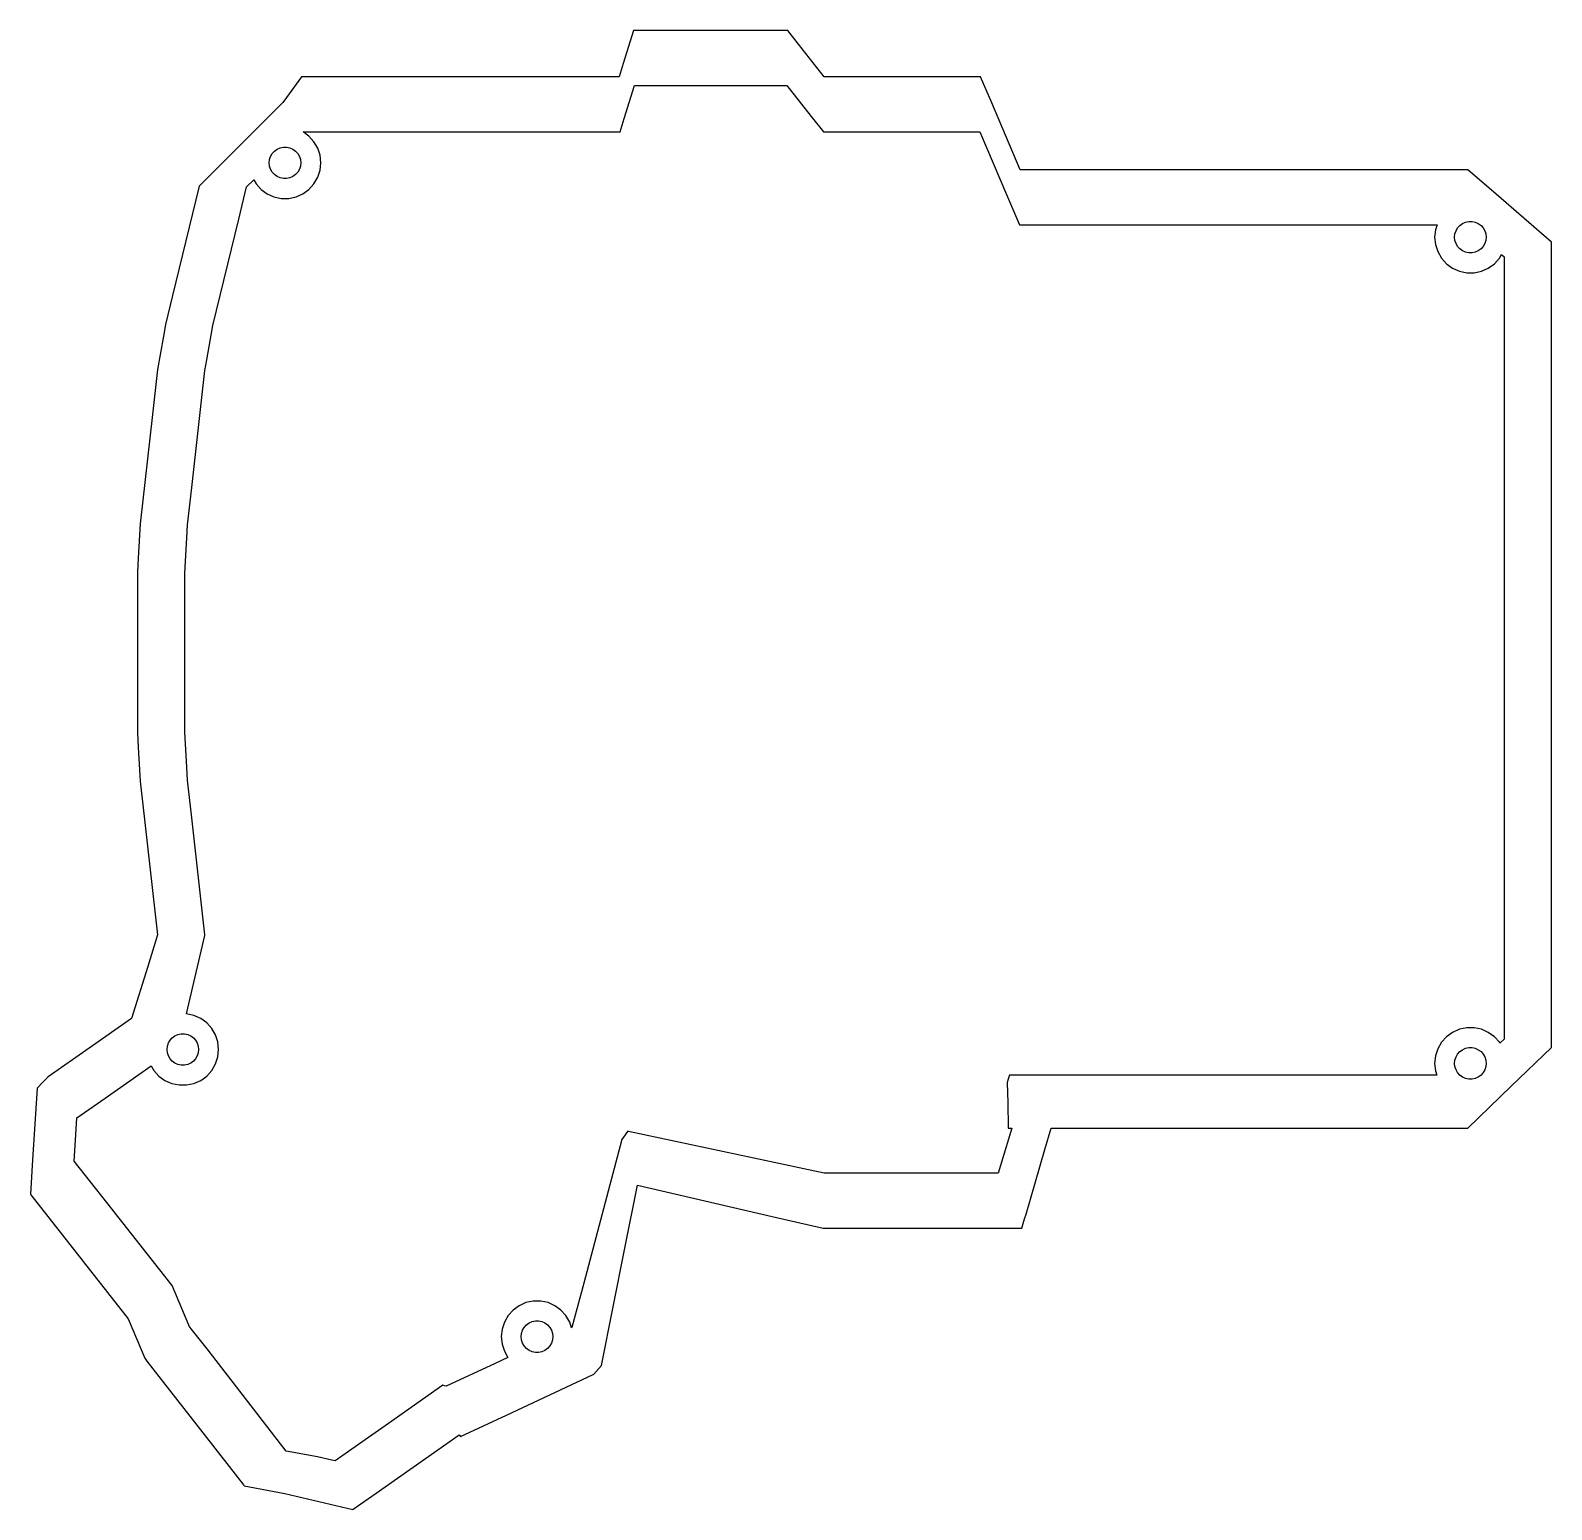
# Model space of a CAD drawing. Header units: metres. Extents: x -71 to 93, y -92 to 67.
import ezdxf

# ---------------------------------------------------------------- set-up
doc = ezdxf.new("R2010")
doc.units = ezdxf.units.M

msp = doc.modelspace()

# ---------------------------------------------------------------- linework, layer by layer
for p, q in [((-6.0253, 66.9509), (-7.10878, 63.4046)), ((-0.5223, 66.9509), (-6.0253, 66.9509)), ((-0.48539, 66.9509), (-0.5223, 66.9509)), ((10.5886, 66.9509), (-0.48539, 66.9509)), ((11.753, 65.4669), (10.5886, 66.9509)), ((14.5116, 61.9509), (11.753, 65.4669)), ((-7.10878, 63.4046), (-7.55288, 61.9509)), ((-41.7271, 61.9509), (-43.3731, 59.719)), ((-41.7102, 61.9509), (-41.7271, 61.9509)), ((-38.3653, 61.9509), (-41.7102, 61.9509)), ((-26.2097, 61.9509), (-38.3653, 61.9509)), ((-25.6541, 61.9509), (-26.2097, 61.9509)), ((-25.6329, 61.9509), (-25.6541, 61.9509)), ((-23.6009, 61.9509), (-25.6329, 61.9509)), ((-19.531, 61.9509), (-23.6009, 61.9509)), ((-7.55288, 61.9509), (-19.531, 61.9509)), ((-6.99906, 57.4869), (-5.91628, 61.0342)), ((-5.91628, 61.0342), (5.7778, 61.0342)), ((5.7778, 61.0342), (10.5045, 61.0342)), ((10.5045, 61.0342), (13.1185, 57.6974)), ((19.8861, 61.9509), (14.5116, 61.9509)), ((19.9212, 61.9509), (19.8861, 61.9509)), ((31.3518, 61.9509), (19.9212, 61.9509)), ((32.5423, 59.1565), (31.3518, 61.9509)), ((-43.7509, 59.2067), (-52.7509, 50.2067)), ((-43.3731, 59.719), (-43.7509, 59.2067)), ((35.6122, 51.9509), (32.5423, 59.1565)), ((-7.44246, 56.0342), (-6.99906, 57.4869)), ((13.1185, 57.6974), (14.4214, 56.0342)), ((-40.942, 55.57), (-41.5809, 56.0342)), ((-41.5809, 56.0342), (-29.0259, 56.0342)), ((-29.0259, 56.0342), (-26.1378, 56.0342)), ((-26.1378, 56.0342), (-24.0919, 56.0342)), ((-24.0919, 56.0342), (-23.5294, 56.0342)), ((-23.5294, 56.0342), (-11.0037, 56.0342)), ((-11.0037, 56.0342), (-7.44246, 56.0342)), ((14.4214, 56.0342), (26.3425, 56.0342)), ((26.3425, 56.0342), (31.2617, 56.0342)), ((31.2617, 56.0342), (34.1361, 49.279)), ((-44.6557, 53.9722), (-44.3682, 54.1811)), ((-44.3682, 54.1811), (-44.0435, 54.3257)), ((-44.0435, 54.3257), (-43.6959, 54.3996)), ((-43.6959, 54.3996), (-43.3405, 54.3996)), ((-43.3405, 54.3996), (-42.9929, 54.3257)), ((-42.9929, 54.3257), (-42.6682, 54.1811)), ((-42.6682, 54.1811), (-42.3807, 53.9722)), ((-40.4035, 54.9719), (-40.942, 55.57)), ((-40.001, 54.2748), (-40.4035, 54.9719)), ((-39.7523, 53.5094), (-40.001, 54.2748)), ((-45.2182, 52.7089), (-45.181, 53.0624)), ((-45.181, 52.3555), (-45.2182, 52.7089)), ((-45.181, 53.0624), (-45.0712, 53.4004)), ((-45.0712, 53.4004), (-44.8935, 53.7081)), ((-44.8935, 53.7081), (-44.6557, 53.9722)), ((-42.3807, 53.9722), (-42.1429, 53.7081)), ((-42.1429, 53.7081), (-41.9652, 53.4004)), ((-41.9652, 53.4004), (-41.8553, 53.0624)), ((-41.8553, 53.0624), (-41.8182, 52.7089)), ((-41.8182, 52.7089), (-41.8553, 52.3555)), ((-39.6682, 52.7089), (-39.7523, 53.5094)), ((-39.7523, 51.9084), (-39.6682, 52.7089)), ((-47.6509, 50.1067), (-46.8814, 50.8763)), ((-46.8814, 50.8763), (-46.6329, 50.4459)), ((-45.0712, 52.0175), (-45.181, 52.3555)), ((-44.8935, 51.7097), (-45.0712, 52.0175)), ((-44.6557, 51.4456), (-44.8935, 51.7097)), ((-44.3682, 51.2367), (-44.6557, 51.4456)), ((-44.0435, 51.0921), (-44.3682, 51.2367)), ((-43.6959, 51.0182), (-44.0435, 51.0921)), ((-43.3405, 51.0182), (-43.6959, 51.0182)), ((-42.9929, 51.0921), (-43.3405, 51.0182)), ((-42.6682, 51.2367), (-42.9929, 51.0921)), ((-42.3807, 51.4456), (-42.6682, 51.2367)), ((-42.1429, 51.7097), (-42.3807, 51.4456)), ((-41.9652, 52.0175), (-42.1429, 51.7097)), ((-41.8553, 52.3555), (-41.9652, 52.0175)), ((-40.4035, 50.4459), (-40.001, 51.143)), ((-40.001, 51.143), (-39.7523, 51.9084)), ((40.5067, 51.9509), (35.6122, 51.9509)), ((52.5766, 51.9509), (40.5067, 51.9509)), ((54.9813, 51.9509), (52.5766, 51.9509)), ((83.8023, 51.9509), (54.9813, 51.9509)), ((86.8289, 49.3299), (83.8023, 51.9509)), ((-52.7509, 50.2067), (-55.6255, 38.4258)), ((-48.4946, 46.6491), (-47.6509, 50.1067)), ((-46.6329, 50.4459), (-46.0943, 49.8478)), ((-46.0943, 49.8478), (-45.4432, 49.3747)), ((-45.4432, 49.3747), (-44.7079, 49.0473)), ((-42.3285, 49.0473), (-41.5932, 49.3747)), ((-41.5932, 49.3747), (-40.942, 49.8478)), ((-40.942, 49.8478), (-40.4035, 50.4459)), ((34.1361, 49.279), (35.5168, 46.0342)), ((92.8023, 44.1567), (86.8289, 49.3299)), ((-44.7079, 49.0473), (-43.9206, 48.88)), ((-43.9206, 48.88), (-43.1157, 48.88)), ((-43.1157, 48.88), (-42.3285, 49.0473)), ((-51.2854, 35.2111), (-48.4946, 46.6491)), ((35.5168, 46.0342), (47.871, 46.0342)), ((47.871, 46.0342), (52.6224, 46.0342)), ((52.6224, 46.0342), (58.5198, 46.0342)), ((58.5198, 46.0342), (60.9689, 46.0342)), ((60.9689, 46.0342), (80.4736, 46.0342)), ((80.4736, 46.0342), (80.3031, 45.5094)), ((82.6936, 45.7081), (82.9314, 45.9722)), ((82.9314, 45.9722), (83.2189, 46.1811)), ((83.2189, 46.1811), (83.5436, 46.3257)), ((83.5436, 46.3257), (83.8912, 46.3996)), ((83.8912, 46.3996), (84.2466, 46.3996)), ((84.2466, 46.3996), (84.5943, 46.3257)), ((84.5943, 46.3257), (84.9189, 46.1811)), ((84.9189, 46.1811), (85.2065, 45.9722)), ((85.2065, 45.9722), (85.4443, 45.7081)), ((80.3031, 45.5094), (80.2189, 44.7089)), ((80.2189, 44.7089), (80.3031, 43.9084)), ((82.3689, 44.7089), (82.4061, 45.0624)), ((82.4061, 44.3555), (82.3689, 44.7089)), ((82.4061, 45.0624), (82.5159, 45.4004)), ((82.5159, 44.0175), (82.4061, 44.3555)), ((82.5159, 45.4004), (82.6936, 45.7081)), ((85.4443, 45.7081), (85.622, 45.4004)), ((85.622, 45.4004), (85.7318, 45.0624)), ((85.7318, 44.3555), (85.622, 44.0175)), ((85.7318, 45.0624), (85.7689, 44.7089)), ((85.7689, 44.7089), (85.7318, 44.3555)), ((80.3031, 43.9084), (80.5518, 43.143)), ((80.5518, 43.143), (80.9542, 42.4459)), ((82.6936, 43.7097), (82.5159, 44.0175)), ((82.9314, 43.4456), (82.6936, 43.7097)), ((83.2189, 43.2367), (82.9314, 43.4456)), ((83.5436, 43.0921), (83.2189, 43.2367)), ((83.8912, 43.0182), (83.5436, 43.0921)), ((84.2466, 43.0182), (83.8912, 43.0182)), ((84.5943, 43.0921), (84.2466, 43.0182)), ((84.9189, 43.2367), (84.5943, 43.0921)), ((85.2065, 43.4456), (84.9189, 43.2367)), ((85.4443, 43.7097), (85.2065, 43.4456)), ((85.622, 44.0175), (85.4443, 43.7097)), ((87.1837, 42.4459), (87.4043, 42.8281)), ((87.4043, 42.8281), (87.7023, 42.5701)), ((87.7023, 42.5701), (87.7023, 32.3711)), ((92.8023, -42.4853), (92.8023, 44.1567)), ((80.9542, 42.4459), (81.4928, 41.8478)), ((81.4928, 41.8478), (82.1439, 41.3747)), ((82.1439, 41.3747), (82.8792, 41.0473)), ((82.8792, 41.0473), (83.6665, 40.88)), ((84.4714, 40.88), (85.2587, 41.0473)), ((85.2587, 41.0473), (85.9939, 41.3747)), ((85.9939, 41.3747), (86.6451, 41.8478)), ((86.6451, 41.8478), (87.1837, 42.4459)), ((83.6665, 40.88), (84.4714, 40.88)), ((-55.6255, 38.4258), (-56.3854, 35.3111)), ((-56.3854, 35.3111), (-56.6069, 34.0459)), ((-51.9369, 31.4897), (-51.2854, 35.2111)), ((-56.6069, 34.0459), (-57.2338, 30.4647)), ((-52.1338, 30.3647), (-51.9369, 31.4897)), ((87.7023, 32.3711), (87.7023, 27.7974)), ((-57.2338, 30.4647), (-57.7821, 25.6225)), ((-53.5594, 17.7756), (-52.1338, 30.3647)), ((87.7023, 27.7974), (87.7023, 24.2272)), ((-57.7821, 25.6225), (-59.1152, 13.8508)), ((87.7023, 24.2272), (87.7023, 21.6415)), ((87.7023, 21.6415), (87.7023, 12.8901)), ((-54.0152, 13.7508), (-53.5594, 17.7756)), ((-59.1152, 13.8508), (-59.3202, 10.1658)), ((-54.0941, 12.3325), (-54.0152, 13.7508)), ((-54.3045, 8.54999), (-54.0941, 12.3325)), ((87.7023, 12.8901), (87.7023, 12.8541)), ((87.7023, 12.8541), (87.7023, 5.15194)), ((-59.3202, 10.1658), (-59.4045, 8.65)), ((-59.4045, 8.65), (-59.4045, -8.65)), ((-54.3045, -8.54999), (-54.3045, 8.54999)), ((87.7023, 5.15194), (87.7023, 2.45228)), ((87.7023, 2.45228), (87.7023, -1.5)), ((87.7023, -1.5), (87.7023, -18.5)), ((-59.4045, -8.65), (-59.3202, -10.1658)), ((-54.0941, -12.3325), (-54.3045, -8.54999)), ((-59.3202, -10.1658), (-59.1152, -13.8508)), ((-54.0152, -13.7508), (-54.0941, -12.3325)), ((-59.1152, -13.8508), (-57.7821, -25.6225)), ((-53.5594, -17.7756), (-54.0152, -13.7508)), ((-52.1338, -30.3647), (-53.5594, -17.7756)), ((87.7023, -18.5), (87.7023, -22.4523)), ((87.7023, -22.4523), (87.7023, -25.1519)), ((-57.7821, -25.6225), (-57.2421, -30.3913)), ((87.7023, -25.1519), (87.7023, -32.8541)), ((-57.2421, -30.3913), (-58.3009, -33.7784)), ((-54.1203, -38.88), (-52.1338, -30.4647)), ((-52.1338, -30.4647), (-52.1338, -30.3647)), ((-58.3009, -33.7784), (-60.0535, -39.3849)), ((87.7023, -32.8541), (87.7023, -32.8901)), ((87.7023, -32.8901), (87.7023, -41.6122)), ((-54.1157, -38.88), (-54.1203, -38.88)), ((-53.3285, -39.0473), (-54.1157, -38.88)), ((-52.5932, -39.3747), (-53.3285, -39.0473)), ((-60.0535, -39.3849), (-64.5967, -42.5661)), ((-51.942, -39.8478), (-52.5932, -39.3747)), ((-51.4035, -40.4459), (-51.942, -39.8478)), ((-51.001, -41.143), (-51.4035, -40.4459)), ((82.1439, -40.8747), (81.4928, -41.3478)), ((82.8792, -40.5473), (82.1439, -40.8747)), ((83.6665, -40.38), (82.8792, -40.5473)), ((84.4714, -40.38), (83.6665, -40.38)), ((85.2587, -40.5473), (84.4714, -40.38)), ((85.9939, -40.8747), (85.2587, -40.5473)), ((86.6451, -41.3478), (85.9939, -40.8747)), ((-64.597, -42.5663), (-69.0254, -45.6671)), ((-64.5967, -42.5661), (-64.597, -42.5663)), ((-56.2182, -42.7089), (-56.181, -42.3555)), ((-56.181, -42.3555), (-56.0712, -42.0175)), ((-56.0712, -42.0175), (-55.8935, -41.7097)), ((-55.8935, -41.7097), (-55.6557, -41.4456)), ((-55.6557, -41.4456), (-55.3682, -41.2367)), ((-55.3682, -41.2367), (-55.0435, -41.0921)), ((-55.0435, -41.0921), (-54.6959, -41.0182)), ((-54.6959, -41.0182), (-54.3405, -41.0182)), ((-54.3405, -41.0182), (-53.9929, -41.0921)), ((-53.9929, -41.0921), (-53.6682, -41.2367)), ((-53.6682, -41.2367), (-53.3807, -41.4456)), ((-53.3807, -41.4456), (-53.1429, -41.7097)), ((-53.1429, -41.7097), (-52.9652, -42.0175)), ((-52.9652, -42.0175), (-52.8553, -42.3555)), ((-52.8553, -42.3555), (-52.8182, -42.7089)), ((-50.7523, -41.9084), (-51.001, -41.143)), ((-50.6682, -42.7089), (-50.7523, -41.9084)), ((80.9542, -41.9459), (80.5518, -42.643)), ((81.4928, -41.3478), (80.9542, -41.9459)), ((83.5436, -42.5921), (83.8912, -42.5182)), ((83.8912, -42.5182), (84.2466, -42.5182)), ((84.2466, -42.5182), (84.5943, -42.5921)), ((87.1837, -41.9459), (86.6451, -41.3478)), ((87.2456, -42.0533), (87.1837, -41.9459)), ((87.7023, -41.6122), (87.2456, -42.0533)), ((88.4648, -46.675), (92.8023, -42.4853)), ((-56.181, -43.0624), (-56.2182, -42.7089)), ((-56.0712, -43.4004), (-56.181, -43.0624)), ((-55.8935, -43.7081), (-56.0712, -43.4004)), ((-55.6557, -43.9722), (-55.8935, -43.7081)), ((-55.3682, -44.1811), (-55.6557, -43.9722)), ((-55.0435, -44.3257), (-55.3682, -44.1811)), ((-53.6682, -44.1811), (-53.9929, -44.3257)), ((-53.3807, -43.9722), (-53.6682, -44.1811)), ((-53.1429, -43.7081), (-53.3807, -43.9722)), ((-52.9652, -43.4004), (-53.1429, -43.7081)), ((-52.8553, -43.0624), (-52.9652, -43.4004)), ((-52.8182, -42.7089), (-52.8553, -43.0624)), ((-51.001, -44.2748), (-50.7523, -43.5094)), ((-50.7523, -43.5094), (-50.6682, -42.7089)), ((80.3031, -43.4084), (80.2189, -44.2089)), ((80.5518, -42.643), (80.3031, -43.4084)), ((82.3689, -44.2089), (82.4061, -43.8555)), ((82.4061, -43.8555), (82.5159, -43.5175)), ((82.5159, -43.5175), (82.6936, -43.2097)), ((82.6936, -43.2097), (82.9314, -42.9456)), ((82.9314, -42.9456), (83.2189, -42.7367)), ((83.2189, -42.7367), (83.5436, -42.5921)), ((84.5943, -42.5921), (84.9189, -42.7367)), ((84.9189, -42.7367), (85.2065, -42.9456)), ((85.2065, -42.9456), (85.4443, -43.2097)), ((85.4443, -43.2097), (85.622, -43.5175)), ((85.622, -43.5175), (85.7318, -43.8555)), ((85.7318, -43.8555), (85.7689, -44.2089)), ((-69.0948, -45.7157), (-69.5835, -46.2256)), ((-69.0644, -45.6944), (-69.0948, -45.7157)), ((-69.0948, -45.7157), (-69.0948, -45.7157)), ((-69.0254, -45.6671), (-69.0644, -45.6944)), ((-62.8871, -47.9437), (-57.9237, -44.4683)), ((-57.9237, -44.4683), (-57.6329, -44.9719)), ((-57.6329, -44.9719), (-57.0943, -45.57)), ((-57.0943, -45.57), (-56.4432, -46.0431)), ((-54.6959, -44.3996), (-55.0435, -44.3257)), ((-54.3405, -44.3996), (-54.6959, -44.3996)), ((-53.9929, -44.3257), (-54.3405, -44.3996)), ((-52.5932, -46.0431), (-51.942, -45.57)), ((-51.942, -45.57), (-51.4035, -44.9719)), ((-51.4035, -44.9719), (-51.001, -44.2748)), ((34.4668, -45.4759), (34.3196, -45.9283)), ((44.45, -45.4759), (34.4668, -45.4759)), ((51.557, -45.4759), (44.45, -45.4759)), ((56.7583, -45.4759), (51.557, -45.4759)), ((60.9689, -45.4759), (56.7583, -45.4759)), ((80.4547, -45.4759), (60.9689, -45.4759)), ((80.2189, -44.2089), (80.3031, -45.0094)), ((80.3031, -45.0094), (80.4547, -45.4759)), ((82.4061, -44.5624), (82.3689, -44.2089)), ((82.5159, -44.9004), (82.4061, -44.5624)), ((82.6936, -45.2081), (82.5159, -44.9004)), ((82.9314, -45.4722), (82.6936, -45.2081)), ((83.2189, -45.6811), (82.9314, -45.4722)), ((83.5436, -45.8257), (83.2189, -45.6811)), ((83.8912, -45.8996), (83.5436, -45.8257)), ((84.5943, -45.8257), (84.2466, -45.8996)), ((84.9189, -45.6811), (84.5943, -45.8257)), ((85.2065, -45.4722), (84.9189, -45.6811)), ((85.4443, -45.2081), (85.2065, -45.4722)), ((85.622, -44.9004), (85.4443, -45.2081)), ((85.7318, -44.5624), (85.622, -44.9004)), ((85.7689, -44.2089), (85.7318, -44.5624)), ((-70.2101, -46.8795), (-70.69, -54.6025)), ((-69.5835, -46.2257), (-70.2101, -46.8795)), ((-70.2101, -46.8795), (-70.2101, -46.8795)), ((-69.5835, -46.2256), (-69.5835, -46.2257)), ((-56.4432, -46.0431), (-55.7079, -46.3705)), ((-55.7079, -46.3705), (-54.9206, -46.5378)), ((-54.9206, -46.5378), (-54.1157, -46.5378)), ((-54.1157, -46.5378), (-53.3285, -46.3705)), ((-53.3285, -46.3705), (-52.5932, -46.0431)), ((34.3196, -45.9283), (34.2142, -46.2524)), ((34.2142, -46.2524), (34.2656, -48.4512)), ((83.8023, -51.1786), (88.4648, -46.675)), ((84.2466, -45.8996), (83.8912, -45.8996)), ((-65.9096, -50.0601), (-62.8871, -47.9437)), ((34.2656, -48.4512), (34.328, -51.1251)), ((-66.0957, -53.055), (-65.9096, -50.0601)), ((-7.26729, -52.3882), (-11.3731, -67.8631)), ((-7.0945, -52.151), (-7.26729, -52.3882)), ((-6.65137, -51.5427), (-7.0945, -52.151)), ((-6.62471, -51.538), (-6.65137, -51.5427)), ((-6.65137, -51.5427), (-6.65137, -51.5427)), ((-6.55625, -51.5259), (-6.62471, -51.538)), ((8.61191, -54.7705), (-6.55625, -51.5259)), ((34.7082, -51.1786), (33.2313, -56.0342)), ((34.328, -51.1251), (34.328, -51.1251)), ((34.328, -51.1251), (34.3293, -51.1786)), ((34.3293, -51.1786), (34.7082, -51.1786)), ((38.2632, -53.493), (38.9379, -51.1786)), ((38.9379, -51.1786), (42.5206, -51.1786)), ((42.5206, -51.1786), (51.4118, -51.1786)), ((51.4118, -51.1786), (55.945, -51.1786)), ((55.945, -51.1786), (83.8023, -51.1786)), ((-66.2002, -54.7371), (-66.0957, -53.055)), ((36.2346, -60.4509), (38.2632, -53.493)), ((-70.69, -54.6025), (-70.9199, -58.3033)), ((-62.7116, -59.1723), (-66.2002, -54.7371)), ((14.5199, -56.0342), (8.61191, -54.7705)), ((27.7287, -56.0342), (14.5199, -56.0342)), ((33.2313, -56.0342), (27.7287, -56.0342)), ((-70.9199, -58.3033), (-70.8783, -58.3562)), ((-70.8783, -58.3562), (-67.4712, -62.6878)), ((-6.93991, -64.1021), (-5.57945, -57.3251)), ((-5.57945, -57.3251), (8.90789, -60.6772)), ((-55.6699, -68.1246), (-62.7116, -59.1723)), ((36.0841, -60.9513), (36.2346, -60.4509)), ((8.90789, -60.6772), (14.4131, -61.9509)), ((14.4131, -61.9509), (21.5047, -61.9509)), ((21.5047, -61.9509), (21.5417, -61.9509)), ((21.5417, -61.9509), (35.7834, -61.9509)), ((35.7834, -61.9509), (36.0841, -60.9513)), ((-67.4712, -62.6878), (-60.3896, -71.6908)), ((-9.47153, -76.7131), (-6.93991, -64.1021)), ((-53.8842, -72.368), (-55.6699, -68.1246)), ((-11.3731, -67.8631), (-12.6432, -72.6504)), ((-18.3203, -70.2866), (-18.9715, -70.7597)), ((-17.585, -69.9593), (-18.3203, -70.2866)), ((-16.7978, -69.7919), (-17.585, -69.9593)), ((-15.9929, -69.7919), (-16.7978, -69.7919)), ((-15.2056, -69.9593), (-15.9929, -69.7919)), ((-14.4703, -70.2866), (-15.2056, -69.9593)), ((-13.8192, -70.7597), (-14.4703, -70.2866)), ((-60.3896, -71.6908), (-58.6009, -75.9183)), ((-19.51, -71.3579), (-19.9125, -72.0549)), ((-18.9715, -70.7597), (-19.51, -71.3579)), ((-17.2453, -72.1486), (-16.9207, -72.004)), ((-16.9207, -72.004), (-16.573, -71.9301)), ((-16.573, -71.9301), (-16.2176, -71.9301)), ((-16.2176, -71.9301), (-15.87, -72.004)), ((-15.87, -72.004), (-15.5453, -72.1486)), ((-13.2806, -71.3579), (-13.8192, -70.7597)), ((-12.8782, -72.0549), (-13.2806, -71.3579)), ((-53.8361, -72.4821), (-53.8842, -72.368)), ((-53.6123, -72.7649), (-53.8361, -72.4821)), ((-51.8973, -74.9315), (-53.6123, -72.7649)), ((-20.1612, -72.8204), (-20.2453, -73.6208)), ((-20.2453, -73.6208), (-20.1612, -74.4213)), ((-19.9125, -72.0549), (-20.1612, -72.8204)), ((-18.0953, -73.6208), (-18.0582, -73.2674)), ((-18.0582, -73.9743), (-18.0953, -73.6208)), ((-18.0582, -73.2674), (-17.9484, -72.9294)), ((-17.9484, -72.9294), (-17.7707, -72.6216)), ((-17.7707, -72.6216), (-17.5328, -72.3575)), ((-17.5328, -72.3575), (-17.2453, -72.1486)), ((-15.5453, -72.1486), (-15.2578, -72.3575)), ((-15.2578, -72.3575), (-15.02, -72.6216)), ((-15.02, -72.6216), (-14.8423, -72.9294)), ((-14.8423, -72.9294), (-14.7325, -73.2674)), ((-14.7325, -73.2674), (-14.6953, -73.6208)), ((-14.6953, -73.6208), (-14.7325, -73.9743)), ((-12.6792, -72.6672), (-12.8782, -72.0549)), ((-12.6432, -72.6504), (-12.6792, -72.6672)), ((-43.3857, -85.943), (-51.8973, -74.9315)), ((-20.1612, -74.4213), (-19.9125, -75.1868)), ((-19.9125, -75.1868), (-19.5243, -75.8591)), ((-17.9484, -74.3123), (-18.0582, -73.9743)), ((-17.7707, -74.6201), (-17.9484, -74.3123)), ((-17.5328, -74.8842), (-17.7707, -74.6201)), ((-17.2453, -75.0931), (-17.5328, -74.8842)), ((-16.9207, -75.2376), (-17.2453, -75.0931)), ((-16.573, -75.3115), (-16.9207, -75.2376)), ((-16.2176, -75.3115), (-16.573, -75.3115)), ((-15.87, -75.2376), (-16.2176, -75.3115)), ((-15.5453, -75.0931), (-15.87, -75.2376)), ((-15.2578, -74.8842), (-15.5453, -75.0931)), ((-15.02, -74.6201), (-15.2578, -74.8842)), ((-14.8423, -74.3123), (-15.02, -74.6201)), ((-14.7325, -73.9743), (-14.8423, -74.3123)), ((-58.6009, -75.9183), (-58.5488, -76.0544)), ((-58.5488, -76.0544), (-58.5481, -76.0553)), ((-58.5481, -76.0553), (-58.5462, -76.0577)), ((-58.5462, -76.0577), (-58.3891, -76.259)), ((-58.3891, -76.259), (-47.9854, -89.5839)), ((-20.9021, -76.5016), (-26.1736, -78.9597)), ((-19.5243, -75.8591), (-20.9021, -76.5016)), ((-9.75689, -77.0448), (-9.47153, -76.7131)), ((-19.6896, -82.0527), (-10.3522, -77.6986)), ((-10.3522, -77.6986), (-10.2976, -77.6731)), ((-10.2976, -77.6731), (-9.75691, -77.0448)), ((-9.75691, -77.0448), (-9.75689, -77.0448)), ((-26.5223, -78.8526), (-32.372, -82.9486)), ((-26.3518, -78.905), (-26.5223, -78.8526)), ((-26.1736, -78.9597), (-26.3518, -78.905)), ((-26.1736, -78.9597), (-26.1736, -78.9597)), ((-32.372, -82.9486), (-38.1351, -86.984)), ((-24.6469, -84.3643), (-19.6899, -82.0529)), ((-19.6899, -82.0529), (-19.6896, -82.0527)), ((-33.7042, -90.4561), (-24.7685, -84.1992)), ((-24.7685, -84.1992), (-24.6469, -84.3643)), ((-24.6469, -84.3643), (-24.6469, -84.3643)), ((-40.0259, -86.5386), (-43.3857, -85.943)), ((-38.4664, -86.9059), (-40.0259, -86.5386)), ((-38.1351, -86.984), (-38.4664, -86.9059)), ((-47.9854, -89.5839), (-47.9854, -89.5839)), ((-47.9854, -89.5839), (-47.9359, -89.6474)), ((-47.9359, -89.6474), (-47.9236, -89.6631)), ((-47.9236, -89.6631), (-43.5516, -90.506)), ((-43.5516, -90.506), (-36.2364, -92.2292)), ((-36.1684, -92.1816), (-33.7044, -90.4563)), ((-33.7044, -90.4563), (-33.7042, -90.4561)), ((-36.2364, -92.2292), (-36.2222, -92.2192)), ((-36.2222, -92.2192), (-36.1684, -92.1816))]:
    msp.add_line(p, q)

doc.saveas('drawing.dxf')
